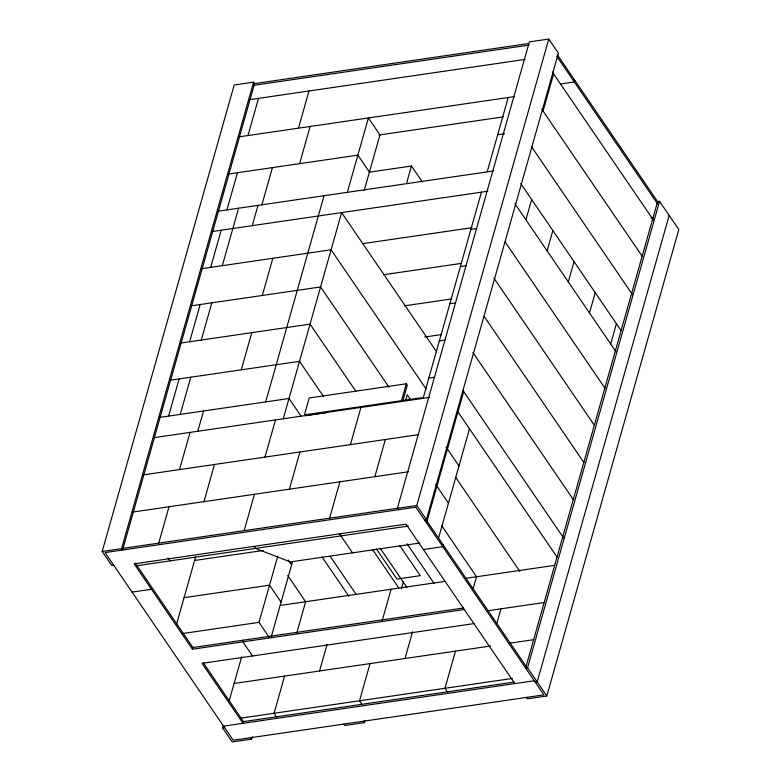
<?xml version="1.0" encoding="UTF-8"?>
<svg xmlns="http://www.w3.org/2000/svg" width="781" height="781" viewBox="0 0 781 781"><rect width="100%" height="100%" fill="white"/><g stroke="black" fill="none" stroke-linecap="round" stroke-linejoin="round"><path stroke-width="1.17" d="M113.762 565.288L111.82 565.571L102.184 551.464L234.183 85.012L253.6 82.171L254.557 83.587L122.568 550.039L121.602 548.623L253.6 82.171M168.598 416.097L179.122 378.912M189.637 341.727L200.161 304.551M210.685 267.366L221.208 230.19M226.939 209.904L237.463 172.728M247.987 135.543L258.511 98.367M180.255 414.389L190.769 377.213M201.293 340.028L211.817 302.852M222.331 265.667L238.595 208.205M158.484 543.947L169.008 506.762M179.523 469.586L190.047 432.401M252.273 225.65L258.013 205.374M197.818 431.268L203.558 410.982M261.899 204.798L272.423 167.622M298.479 128.172L308.993 90.986M203.958 501.656L214.482 464.47M241.261 369.833L251.785 332.647M262.309 295.472L272.823 258.286M299.611 163.649L310.125 126.463M176.516 624.39L195.582 556.999M464.295 609.512L192.419 649.226L192.897 647.537L135.289 563.15M265.696 401.903L324.037 195.719M244.258 530.299L254.45 494.275M264.974 457.1L275.498 419.914M283.259 418.782L341.609 212.598L436.677 351.87M347.34 192.321L368.388 117.96L379.947 134.888L364.161 190.662M243.389 640.166L242.911 641.855L252.546 655.962M229.175 700.889L241.671 656.743M289.409 489.17L299.924 451.994M252.312 736.766L251.648 739.109L232.23 741.95L222.595 727.843L223.259 725.5M269.201 637.306L258.999 622.359L277.743 556.131M203.216 662.649L243.467 721.615L242.989 723.304L202.054 663.342L473.93 623.619M271.222 636.974L292.592 561.451M406.54 183.447L411.47 166.021L369.354 172.171M284.596 676.082L274.072 713.268L276.796 717.251M296.76 633.098L305.635 601.721M329.377 518.975L339.901 481.799M350.415 444.614L360.939 407.438M319.546 670.977L327.112 644.257M374.851 476.693L385.375 439.508M401.541 400.682L406.325 383.783L309.227 397.968L304.444 414.867L423.331 397.5M402.986 400.399L407.282 385.189L406.325 383.783M405.632 400.419L407.233 394.786L410.562 399.677M423.077 398.359L481.428 192.175M487.168 171.888L508.206 97.527M398.33 509.749L397.363 508.333L529.352 41.891L548.77 39.05L558.405 53.157L426.416 519.609L424.474 519.892M370.038 663.606L359.524 700.782L362.238 704.765M382.202 620.612L391.086 589.245M426.416 519.609L416.781 505.502L548.77 39.05M401.414 588.679L403.328 581.913M343.894 724.085L344.86 725.49L364.278 722.659L364.942 720.316M426.709 522.264L463.68 391.603M543.068 111.058L553.592 73.873M525.925 219.812L531.656 199.526M438.6 538.031L469.498 428.818M404.997 658.5L412.563 631.77M443.257 545.011L442.778 546.7L423.351 549.541M574.767 80.258L574.289 81.946L560.582 83.948M547.11 250.857L552.85 230.571M455.489 651.12L444.965 688.305L447.689 692.288M472.915 589.538L476.527 576.759M568.304 281.892L574.045 261.615M496.687 623.941L500.963 608.829M589.499 312.937L595.229 292.66M610.683 343.982L616.424 323.695M527.556 667.765L659.545 201.322L657.602 201.605L525.613 668.048L527.556 667.765L546.817 695.988L527.4 698.829L526.443 697.413M669.18 215.429L537.191 681.881L535.249 682.164M546.817 695.988L678.816 229.536L659.545 201.322M253.942 83.674L528.522 43.56M253.464 85.363L529.254 45.073M249.188 99.724L525.125 59.415M239.123 136.841L514.611 96.59M378.863 135.045L503.228 116.877M228.14 174.085L357.864 155.136L369.423 172.074M497.682 134.713L504.672 133.688M217.821 211.241L493.631 170.951M211.885 231.547L487.891 191.228M362.345 243.711L471.792 227.72M201.361 268.732L331.085 249.783L426.153 389.045M470.904 229.35L476.732 228.501M650.944 218.163L653.228 217.831M383.539 274.746L461.717 263.324M190.837 305.908L320.561 286.959L389.026 387.249M460.38 266.536L466.208 265.686M404.734 305.791L451.633 298.938M180.323 343.093L310.037 324.144L355.911 391.33M449.866 303.711L455.684 302.862M424.718 337.011L441.558 334.551M169.799 380.269L299.523 361.32L323.48 396.426M439.342 340.897L445.17 340.047M159.275 417.454L288.999 398.505L301.32 416.556M428.818 378.072L434.646 377.223M153.828 437.692L429.54 397.412M305.322 415.707L326.292 412.651M143.46 474.848L417.835 434.763M132.936 512.033L408.512 471.773M122.432 548.438L398.212 508.148M102.184 551.464L121.602 548.623M397.363 508.333L416.781 505.502M136.382 565.795L408.326 526.062M194.596 560.485L263.197 550.468M419.885 543L290.356 561.92L255.485 548.389L254.128 546.397M132.067 592.096L151.485 589.264M184.082 597.67L269.523 585.184L281.082 602.112M280.389 605.412L445.238 581.328M465.701 578.34L554.754 565.327M181.983 633.616L258.999 622.359M192.897 647.537L463.572 607.999M487.666 610.771L544.24 602.512M234.105 683.463L490.439 646.014M509.642 643.212L533.716 639.688M240.411 718.188L512.356 678.455M243.467 721.615L514.142 682.077M223.571 726.145L534.282 680.749M222.595 727.843L224.537 727.56M557.234 54.572L658.08 202.299M556.755 56.261L657.602 203.987M552.226 71.881L653.453 220.154M541.711 109.067L642.314 256.432M531.246 146.33L632.473 294.622M520.722 183.506L621.266 330.793M514.982 203.792L616.16 351.987M505.151 241.983L605.011 388.255M493.943 278.153L594.487 425.44M411.47 166.021L422.355 181.953M484.113 316.344L583.963 462.616M472.905 352.514L573.449 499.801M463.065 390.705L563.609 537.982M457.939 411.88L557.117 557.165M446.058 447.074L458.984 465.993M455.577 477.24L519.863 571.419M435.544 484.249L448.46 503.179M441.577 525.564L476.459 576.661M425.723 519.336L526.57 667.052M514.864 683.59L406.013 524.139L134.147 563.862L192.419 649.226M407.067 543.83L434.08 583.407M399.647 545.47L420.256 575.665L396.953 579.072L376.344 548.877M380.132 548.174L406.901 587.38M372.791 549.931L398.779 588.005M339.579 533.921L352.495 552.841M330.07 556.179L356.058 594.243M322.153 557.087L348.931 596.323M288.209 559.957L291.606 564.936M287.672 575.402L305.527 601.555M363.311 721.244L364.278 722.659M168.003 557.888L170.043 560.875M250.681 737.703L251.648 739.109M415.804 507.191L105.093 552.587L233.207 740.251L543.918 694.865L415.804 507.191"/></g></svg>
